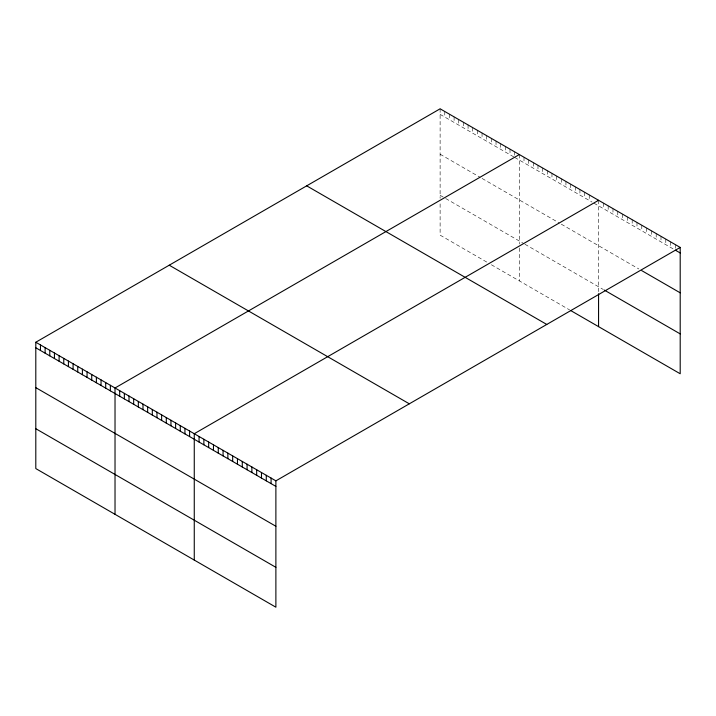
<?xml version="1.0" encoding="UTF-8"?>
<svg xmlns="http://www.w3.org/2000/svg" width="716" height="716" viewBox="0 0 716 716"><rect width="100%" height="100%" fill="white"/><g stroke="black" fill="none" stroke-linecap="round" stroke-linejoin="round"><path stroke-width="0.54" stroke-dasharray="3.58 2.69" d="M440.116 108.805L440.116 198.278M440.116 114.354L513.748 156.867M514.679 157.404L592.043 202.073M593.913 203.147L673.479 249.087M440.116 154.217L480.194 177.353M482.056 178.436L559.42 223.097M561.29 224.18L638.905 268.992M440.116 195.289L444.77 197.974M445.701 198.52L524.005 243.717M524.935 244.254L603.373 289.541M486.719 262.056L440.116 235.152L440.116 202.261M491.382 264.75L569.676 309.956M675.394 244.648L675.394 249.087M670.597 241.874L670.597 247.423M665.79 239.108L665.79 244.648M660.993 236.334L660.993 241.874M656.187 233.559L656.187 239.108M651.39 230.785L651.39 236.334M646.584 228.019L646.584 233.559M641.787 225.245L641.787 230.785M636.98 222.47L636.98 228.019M632.183 219.696L632.183 225.245M627.377 216.93L627.377 222.47M622.58 214.156L622.58 219.696M617.774 211.381L617.774 216.93M612.977 208.607L612.977 214.156M608.17 205.841L608.17 211.381M603.373 203.067L603.373 208.607M598.567 200.292L598.567 291.752M589.25 194.913L589.25 200.453M584.587 192.219L584.587 197.768M579.924 189.534L579.924 195.074M575.27 186.84L575.27 192.38M570.607 184.146L570.607 189.695M565.944 181.461L565.944 187.001M561.29 178.767L561.29 184.316M556.627 176.073L556.627 181.622M551.964 173.388L551.964 178.928M547.301 170.694L547.301 176.243M542.647 168L542.647 173.549M537.985 165.315L537.985 170.856M533.322 162.621L533.322 168.171M528.659 159.936L528.659 165.477M524.005 157.243L524.005 162.783M519.342 154.549L519.342 244.022M519.342 248.005L519.342 280.896M514.679 151.864L514.679 155.184M510.016 149.17L510.016 154.719M505.362 146.476L505.362 152.025M500.699 143.791L500.699 149.331M496.036 141.097L496.036 146.646M491.382 138.403L491.382 143.952M486.719 135.718L486.719 141.258M482.056 133.024L482.056 138.573M477.393 130.33L477.393 135.879M472.739 127.645L472.739 133.185M468.076 124.951L468.076 130.5M463.413 122.266L463.413 127.806M458.75 119.572L458.75 125.112M454.096 116.878L454.096 122.427M449.433 114.193L449.433 119.733M444.77 111.499L444.77 117.048"/><path stroke-width="1.07" d="M35.8 342.239L275.884 480.848L275.884 607.195L35.8 468.577L35.8 342.239L440.116 108.805L680.2 247.423L680.2 373.761L570.607 310.493M519.342 154.549L115.025 387.983L115.025 514.321M598.567 200.292L194.26 433.717L194.26 560.064M275.884 480.848L680.2 247.423M675.394 250.197L680.2 252.963M641.787 270.648L680.2 292.826M604.331 290.096L680.2 333.898M306.69 185.838L546.773 324.455M169.227 265.206L409.31 403.815M35.8 347.779L275.884 486.397M35.8 387.642L275.884 526.26M35.8 428.714L275.884 567.332M598.567 293.748L598.567 326.639M271.087 478.073L271.087 483.622M266.28 475.308L266.28 480.848M261.483 472.533L261.483 478.073M256.677 469.759L256.677 475.308M251.88 466.984L251.88 472.533M247.074 464.219L247.074 469.759M242.276 461.444L242.276 466.984M237.47 458.67L237.47 464.219M232.673 455.895L232.673 461.444M227.867 453.13L227.867 458.67M223.07 450.355L223.07 455.895M218.264 447.581L218.264 453.13M213.466 444.806L213.466 450.355M208.66 442.041L208.66 447.581M203.863 439.266L203.863 444.806M199.057 436.491L199.057 442.041M189.597 431.032L189.597 436.572M184.934 428.338L184.934 433.887M180.28 425.653L180.28 431.193M175.617 422.959L175.617 428.499M170.954 420.265L170.954 425.814M166.291 417.58L166.291 423.12M161.637 414.886L161.637 420.426M156.974 412.192L156.974 417.741M152.311 409.507L152.311 415.047M147.657 406.813L147.657 412.362M142.994 404.119L142.994 409.668M138.331 401.434L138.331 406.974M133.668 398.74L133.668 404.289M129.014 396.046L129.014 401.595M124.351 393.361L124.351 398.901M119.688 390.668L119.688 396.216M110.371 385.289L110.371 390.829M105.708 382.595L105.708 388.144M101.046 379.91L101.046 385.45M96.383 377.216L96.383 382.765M91.729 374.522L91.729 380.071M87.066 371.837L87.066 377.377M82.403 369.143L82.403 374.692M77.749 366.449L77.749 371.998M73.086 363.764L73.086 369.304M68.423 361.07L68.423 366.619M63.76 358.385L63.76 363.925M59.106 355.691L59.106 361.231M54.443 352.997L54.443 358.546M49.78 350.312L49.78 355.852M45.117 347.618L45.117 353.158M40.463 344.924L40.463 350.473"/></g></svg>
